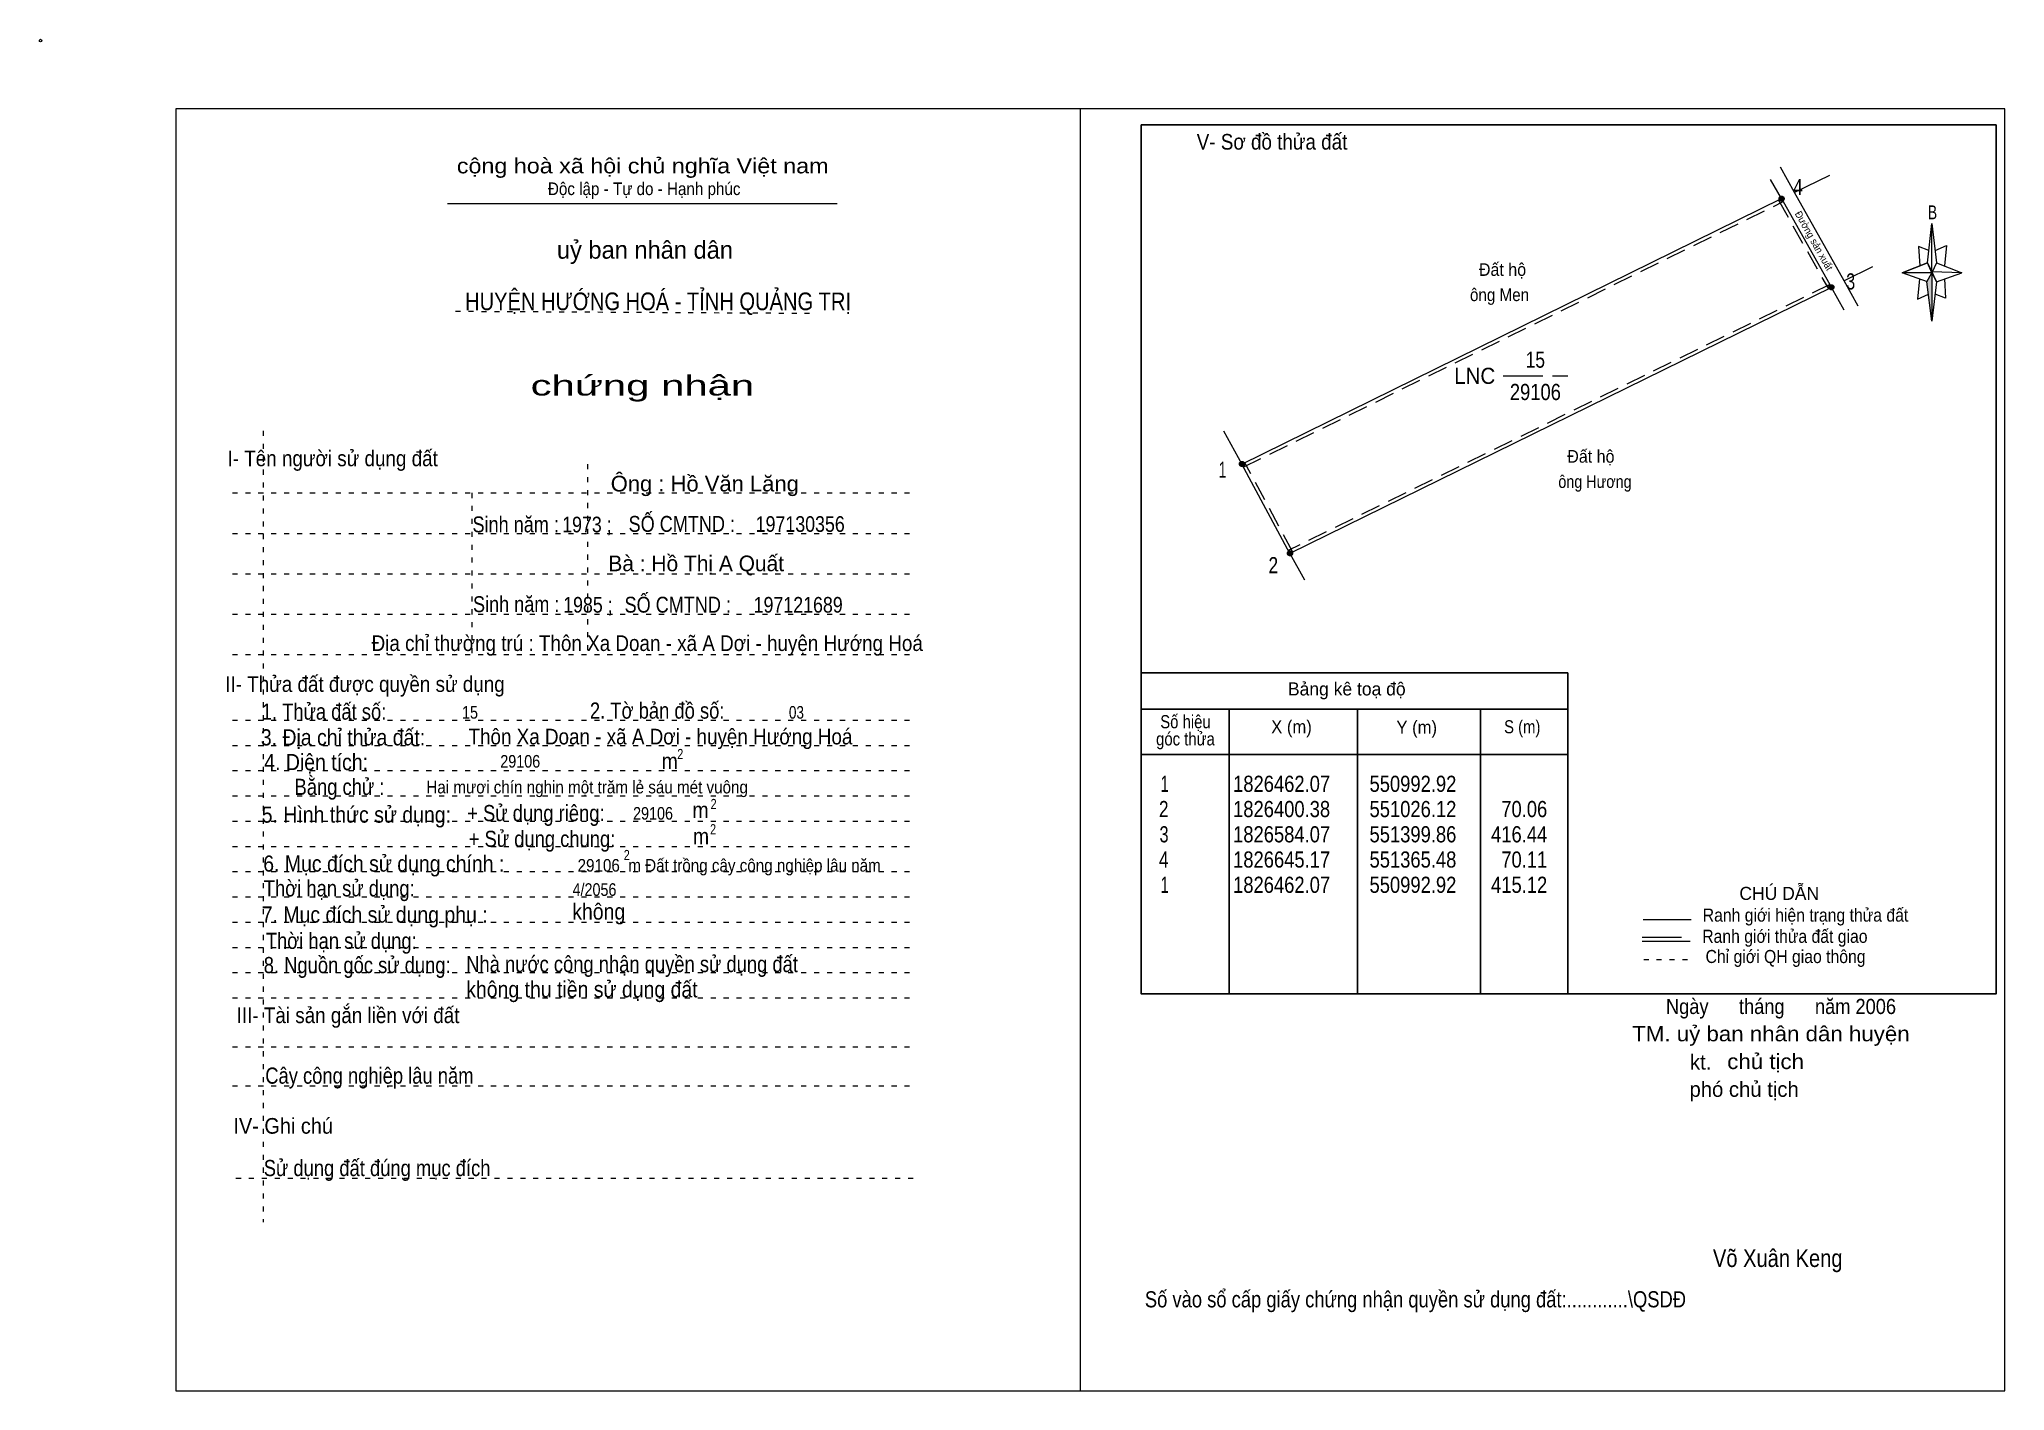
# Model space of a CAD drawing. Header units: centimetres. Extents: x -1.6 to 37.4, y -1.3 to 25.5.
import ezdxf
from ezdxf.enums import TextEntityAlignment as Align

# ---------------------------------------------------------------- set-up
doc = ezdxf.new("R2010")
doc.units = ezdxf.units.CM
doc.header["$LTSCALE"] = 0.13
for name, pattern in [('DOTTED', [1.5, 0.3, -1.2]), ('LONG_DASHED', [7.5, 6, -1.5]), ('MEDIUM_DASHED', [4.5, 3, -1.5])]:
    doc.linetypes.add(name, pattern=pattern)
for name, color, linetype, lineweight in [('1', 7, 'DOTTED', 13), ('10', 7, 'Continuous', 13), ('2', 7, 'Continuous', 25), ('3', 7, 'Continuous', 13), ('30', 7, 'Continuous', 13), ('32', 7, 'LONG_DASHED', 13), ('33', 7, 'LONG_DASHED', 13), ('35', 7, 'Continuous', 13)]:
    doc.layers.add(name, color=color, linetype=linetype, lineweight=lineweight)

msp = doc.modelspace()

# ---------------------------------------------------------------- hatches: boundary and pattern name
at = {"layer": '30'}
msp.add_hatch(color=256, dxfattribs=at).paths.add_polyline_path([(35.91, 20.87), (35.91, 19.91), (35.81, 20.69)])
at = {"layer": '32'}
for points in [[(32.9809, 22.3375, 1), (32.8809, 22.3375, 1)], [(33.9671, 20.5848, 1), (33.8671, 20.5848, 1)], [(22.2938, 17.0852, 1), (22.1938, 17.0852, 1)], [(23.2461, 15.3156, 1), (23.1461, 15.3156, 1)]]:
    msp.add_hatch(color=256, dxfattribs=at).paths.add_polyline_path(points)

# ---------------------------------------------------------------- linework, layer by layer
at = {"layer": '1', "linetype": 'Continuous'}
msp.add_line((6.51, 22.24), (14.23, 22.24), dxfattribs=at)
at = {"layer": '1'}
for p, q in [((6.67, 20.11), (13.82, 20.07)), ((2.86, 17.74), (2.86, 2.07)), ((9.28, 17.08), (9.28, 13.31)), ((2.25, 16.51), (15.75, 16.51)), ((6.99, 16.51), (6.99, 13.31)), ((2.25, 15.71), (15.75, 15.71)), ((2.25, 14.91), (15.75, 14.91)), ((2.25, 14.11), (15.75, 14.11)), ((2.25, 13.31), (15.75, 13.31)), ((2.25, 12.01), (15.75, 12.01)), ((2.25, 11.51), (15.75, 11.51)), ((2.25, 11.01), (15.75, 11.01)), ((2.25, 10.51), (15.75, 10.51)), ((2.25, 10.01), (15.75, 10.01)), ((2.25, 9.51), (15.75, 9.51)), ((2.25, 9.01), (15.75, 9.01)), ((2.25, 8.51), (15.75, 8.51)), ((2.25, 8.01), (15.75, 8.01)), ((2.25, 7.51), (15.75, 7.51)), ((2.25, 7.01), (15.75, 7.01)), ((2.25, 6.51), (15.75, 6.51)), ((2.25, 5.54), (15.75, 5.54)), ((2.25, 4.77), (15.75, 4.77)), ((2.32, 2.94), (15.82, 2.94))]:
    msp.add_line(p, q, dxfattribs=at)
at = {"layer": '10'}
for p, q in [((32.93, 22.34), (32.71, 22.72)), ((33.19, 22.46), (32.91, 22.96)), ((33.88, 22.8), (33.19, 22.46)), ((34.17, 20.71), (33.19, 22.46)), ((34.73, 20.99), (34.17, 20.71)), ((34.45, 20.21), (34.17, 20.71)), ((34.17, 20.13), (33.92, 20.58)), ((21.88, 17.74), (22.24, 17.08)), ((23.19, 15.31), (23.48, 14.79))]:
    msp.add_line(p, q, dxfattribs=at)
at = {"layer": '10', "linetype": 'MEDIUM_DASHED'}
for p, q in [((22.27, 17.02), (32.96, 22.28)), ((32.87, 22.31), (33.86, 20.55)), ((33.89, 20.64), (23.16, 15.37)), ((23.25, 15.34), (22.3, 17.11))]:
    msp.add_line(p, q, dxfattribs=at)
at = {"layer": '10'}
msp.add_lwpolyline([(23.19, 15.31), (22.24, 17.08), (32.93, 22.34), (33.92, 20.58)], close=True, dxfattribs=at)
msp.add_circle((-1.55, 25.47), 0.025, dxfattribs=at)
at = {"layer": '2'}
for p, q in [((20.25, 12.95), (28.7, 12.95)), ((28.7, 6.59), (28.7, 12.95)), ((20.25, 12.23), (28.7, 12.23)), ((21.99, 6.59), (21.99, 12.23)), ((24.53, 10.89), (24.53, 12.23)), ((26.97, 12.23), (26.97, 6.59)), ((20.25, 11.33), (28.7, 11.33))]:
    msp.add_line(p, q, dxfattribs=at)
msp.add_lwpolyline([(37.18, 23.8), (20.25, 23.8), (20.25, 6.59), (37.18, 6.59)], close=True, dxfattribs=at)
msp.add_lwpolyline([(24.53, 6.59), (24.53, 10.39), (24.53, 10.89)], dxfattribs=at)
at = {"layer": '3'}
msp.add_line((19.04, 24.12), (19.04, -1.27), dxfattribs=at)
for points in [[(19.04, 24.12), (1.13, 24.12), (1.13, -1.27), (19.04, -1.27)], [(19.04, -1.27), (37.35, -1.27), (37.35, 24.12), (19.04, 24.12)]]:
    msp.add_lwpolyline(points, dxfattribs=at)
at = {"layer": '30'}
for p, q in [((35.82, 21.07), (35.91, 21.85)), ((36, 21.07), (36.5, 20.87)), ((35.82, 20.69), (35.32, 20.87)), ((36, 20.69), (35.91, 19.91)), ((36.16, 20.75), (36.18, 20.37)), ((36.18, 20.37), (35.97, 20.45))]:
    msp.add_line(p, q, dxfattribs=at)
for points in [[(35.91, 21.85), (36, 21.07), (35.91, 20.87)], [(35.91, 20.87), (35.32, 20.87), (35.82, 21.07), (36, 20.69), (36.5, 20.87), (35.91, 20.89)], [(35.91, 20.87), (35.91, 19.91), (35.81, 20.69)]]:
    msp.add_lwpolyline(points, close=True, dxfattribs=at)
for points in [[(35.97, 21.31), (36.2, 21.41), (36.16, 21.01)], [(35.91, 20.87), (35.82, 21.07), (35.32, 20.87)], [(35.85, 21.31), (35.64, 21.39), (35.67, 21.01)], [(35.66, 20.75), (35.62, 20.35), (35.84, 20.45)], [(35.91, 20.87), (36, 20.69), (36.5, 20.87)]]:
    msp.add_lwpolyline(points, dxfattribs=at)
at = {"layer": '32'}
for centre in [(32.9309, 22.3375), (33.9171, 20.5848), (22.2438, 17.0852), (23.1961, 15.3156)]:
    msp.add_circle(centre, 0.05, dxfattribs=at)
at = {"layer": '33'}
msp.add_line((27.42, 18.83), (28.7, 18.83), dxfattribs=at)
at = {"layer": '35'}
for p, q in [((30.19, 8.06), (31.14, 8.06)), ((30.17, 7.63), (31.12, 7.63))]:
    msp.add_line(p, q, dxfattribs=at)
at = {"layer": '35', "linetype": 'LONG_DASHED'}
msp.add_line((30.17, 7.71), (31.12, 7.71), dxfattribs=at)
at = {"layer": '35', "linetype": 'DOTTED'}
msp.add_line((30.2, 7.27), (31.19, 7.27), dxfattribs=at)

# ---------------------------------------------------------------- texts
at = {"layer": '1'}
for s, height, width, p in [('V- Sơ đồ thửa đất', 0.31, 0.9, (22.84, 23.31)), ('cộng hoà xã hội chủ nghĩa Việt nam', 0.3, 1.15, (10.375, 22.84)), ('Độc lập - Tự do - Hạnh phúc', 0.25, 0.9, (10.405, 22.41)), ('chứng nhận', 0.4, 1.55, (10.37, 18.44)), ('I- Tên người sử dụng đất', 0.31, 0.9, (4.235, 17.04)), ('II- Thửa đất được quyền sử dụng', 0.31, 0.9, (4.875, 12.57)), ('III- Tài sản gắn liền với đất', 0.31, 0.9, (4.54, 6.01)), ('IV- Ghi chú', 0.31, 0.95, (3.255, 3.82))]:
    msp.add_text(s, height=height, dxfattribs=dict(at, width=width)).set_placement(p, align=Align.CENTER)
at = {"layer": '1', "width": 0.95}
msp.add_text('Đường sản xuất', height=0.1432, rotation=299.366, dxfattribs=at).set_placement((33.5094, 21.4701), align=Align.CENTER)
at = {"layer": '1'}
msp.add_text('uỷ ban nhân dân', height=0.35, dxfattribs=at).set_placement((10.42, 21.15), align=Align.CENTER)
at = {"layer": '10'}
for s, width, p in [('  Đất hộ', 0.95, (26.76, 20.81)), ('ông Men', 0.9, (26.76, 20.31)), ('  Đất hộ', 0.95, (28.51, 17.11)), ('ông Hương', 0.85, (28.51, 16.61))]:
    msp.add_text(s, height=0.25, dxfattribs=dict(at, width=width)).set_placement(p)
for s, height, width, p in [('Ông : Hồ Văn Lăng', 0.31, 1.05, (11.605, 16.54)), ('Sinh năm :', 0.3149, 0.85, (7.86, 15.73)), ('1973 ;', 0.31, 0.85, (9.27, 15.73)), ('SỐ CMTND :', 0.3149, 0.85, (11.15, 15.74)), ('197130356', 0.31, 0.85, (13.495, 15.74)), ('Sinh năm :', 0.3149, 0.85, (7.87, 14.15)), ('1985 ;', 0.31, 0.85, (9.29, 14.14)), ('SỐ CMTND :', 0.3149, 0.85, (11.07, 14.14)), ('197121689', 0.31, 0.85, (13.455, 14.14)), ('Địa chỉ thường trú : Thôn Xa Doan - xã A Dơi - huyện Hướng Hoá', 0.31, 0.9, (10.465, 13.38)), ('15', 0.25, 0.85, (6.955, 12.04)), ('03', 0.25, 0.8, (13.42, 12.04)), (' Thôn Xa Doan - xã A Dơi - huyện Hướng Hoá', 0.31, 0.9, (10.675, 11.53)), ('29106', 0.25, 0.85, (7.95, 11.07)), ('Hai mươi chín nghin một trăm lẻ sáu mét vuông', 0.25, 0.9, (9.275, 10.56)), ('29106', 0.25, 0.85, (10.58, 10.04)), ('29106  m Đất trồng cây công nghiệp lâu năm ', 0.25, 0.9, (12.13, 9.01)), ('4/2056 ', 0.25, 0.85, (9.46, 8.53)), ('Ngày      tháng      năm 2006', 0.3, 0.9, (32.92, 6.19)), ('TM. uỷ ban nhân dân huyện', 0.3, 1.1, (32.72, 5.65)), ('chủ tịch', 0.3, 1.1, (32.615, 5.1)), ('Võ Xuân Keng ', 0.35, 0.85, (32.91, 1.18))]:
    msp.add_text(s, height=height, dxfattribs=dict(at, width=width)).set_placement(p, align=Align.CENTER)
for s, height, p in [('Bà : Hồ Thị A Quất', 0.31, (11.435, 14.96)), ('kt.  ', 0.3, (31.44, 5.09)), ('phó chủ tịch ', 0.3, (32.245, 4.55))]:
    msp.add_text(s, height=height, dxfattribs=at).set_placement(p, align=Align.CENTER)
at = {"layer": '2'}
for s, height, width, p in [('HUYỆN HƯỚNG HOÁ - TỈNH QUẢNG TRỊ', 0.35, 0.85, (10.68, 20.13)), ('Số hiệu', 0.2591, 0.85, (21.125, 11.85)), ('3. Địa chỉ thửa đất:', 0.32, 0.9, (4.44, 11.51)), ('góc thửa', 0.2591, 0.85, (21.125, 11.51)), ('X (m)', 0.2591, 0.95, (23.225, 11.75)), ('Y (m)', 0.2591, 0.95, (25.705, 11.74)), ('S (m)', 0.2591, 0.85, (27.795, 11.75)), ('Số vào sổ cấp giấy chứng nhận quyền sử dụng đất:............\\QSDĐ', 0.32, 0.85, (25.68, 0.38))]:
    msp.add_text(s, height=height, dxfattribs=dict(at, width=width)).set_placement(p, align=Align.CENTER)
msp.add_text('Bảng kê toạ độ', height=0.2591, dxfattribs=at).set_placement((24.32, 12.5), align=Align.CENTER)
for s, height, width, p in [('1. Thửa đất số:', 0.32, 0.85, (2.83, 12.02)), ('2. Tờ bản đồ số:', 0.32, 0.85, (9.33, 12.04)), ('4. Diện tích:', 0.32, 0.9, (2.88, 11.02)), ('m', 0.32, 0.9, (10.75, 11.04)), ('2', 0.2, 0.8, (11.06, 11.24)), ('Bằng chử :', 0.32, 0.85, (3.48, 10.53)), ('5. Hình thức sử dụng:', 0.32, 0.9, (2.83, 9.98)), ('+ Sử dụng riêng:', 0.32, 0.85, (6.9, 10.01)), ('m', 0.32, 0.9, (11.36, 10.07)), ('2', 0.2, 0.8, (11.72, 10.25)), ('+ Sử dụng chung:', 0.32, 0.85, (6.93, 9.5)), ('m', 0.32, 0.9, (11.37, 9.55)), ('2', 0.2, 0.8, (11.71, 9.75)), ('6. Mục đích sử dụng chính : ', 0.32, 0.9, (2.86, 9.01)), ('2', 0.2, 0.8, (10, 9.24)), ('Thời hạn sử dụng: ', 0.32, 0.85, (2.87, 8.52)), ('7. Mục đích sử dụng phụ : ', 0.32, 0.9, (2.83, 8)), ('không', 0.32, 0.9, (8.98, 8.06)), ('Thời hạn sử dụng: ', 0.32, 0.85, (2.91, 7.48)), ('8. Nguồn gốc sử dụng: ', 0.32, 0.85, (2.87, 7)), ('Nhà nước công nhận quyền sử dụng đất ', 0.32, 0.85, (6.88, 7.02)), ('không thu tiền sử dụng đất', 0.32, 0.9, (6.88, 6.52)), ('Cây công nghiệp lâu năm', 0.32, 0.85, (2.9, 4.81)), ('Sử dụng đất đúng mục đích', 0.32, 0.85, (2.87, 2.98))]:
    msp.add_text(s, height=height, dxfattribs=dict(at, width=width)).set_placement(p)
at = {"layer": '30', "width": 0.75}
msp.add_text('B', height=0.2756, dxfattribs=at).set_placement((35.92, 21.93), align=Align.CENTER)
at = {"layer": '30'}
for s, width, p in [('1', 0.65, (20.79, 10.59)), ('1826462.07', 0.85, (23.99, 10.59)), ('550992.92', 0.85, (26.49, 10.59)), ('550992.92', 0.85, (26.49, 10.59)), ('2', 0.8, (20.79, 10.09)), ('1826400.38', 0.85, (23.99, 10.09)), ('551026.12', 0.85, (26.49, 10.09)), ('70.06', 0.85, (28.29, 10.09)), ('3', 0.75, (20.79, 9.59)), ('1826584.07', 0.85, (23.99, 9.59)), ('551399.86', 0.85, (26.49, 9.59)), ('416.44', 0.85, (28.29, 9.59)), ('4', 0.8, (20.79, 9.09)), ('1826645.17', 0.85, (23.99, 9.09)), ('551365.48', 0.85, (26.49, 9.09)), ('70.11', 0.85, (28.29, 9.09)), ('1', 0.65, (20.79, 8.59)), ('1826462.07', 0.85, (23.99, 8.59)), ('550992.92', 0.85, (26.49, 8.59)), ('415.12', 0.85, (28.29, 8.59))]:
    msp.add_text(s, height=0.32, dxfattribs=dict(at, width=width)).set_placement(p, align=Align.RIGHT)
at = {"layer": '32'}
for s, width, p in [('4', 0.8, (33.255, 22.41)), ('3', 0.75, (34.3, 20.54)), ('1', 0.65, (21.86, 16.81)), ('2', 0.8, (22.865, 14.92))]:
    msp.add_text(s, height=0.32, dxfattribs=dict(at, width=width)).set_placement(p, align=Align.CENTER)
at = {"layer": '33'}
for s, width, p in [('15', 0.8, (28.055, 18.99)), ('29106', 0.85, (28.055, 18.35))]:
    msp.add_text(s, height=0.32, dxfattribs=dict(at, width=width)).set_placement(p, align=Align.CENTER)
at = {"layer": '33', "width": 0.95}
msp.add_text('LNC', height=0.32, dxfattribs=at).set_placement((27.26, 18.67), align=Align.RIGHT)
at = {"layer": '35'}
msp.add_text('CHÚ DẪN', height=0.2591, dxfattribs=at).set_placement((32.885, 8.45), align=Align.CENTER)
at = {"layer": '35', "width": 0.9}
for s, p in [('Ranh giới hiện trạng thửa đất', (33.405, 8.02)), ('Ranh giới thửa đất giao ', (33.04, 7.6)), ('Chỉ giới QH giao thông', (33.01, 7.2))]:
    msp.add_text(s, height=0.2591, dxfattribs=at).set_placement(p, align=Align.CENTER)

doc.saveas('drawing.dxf')
